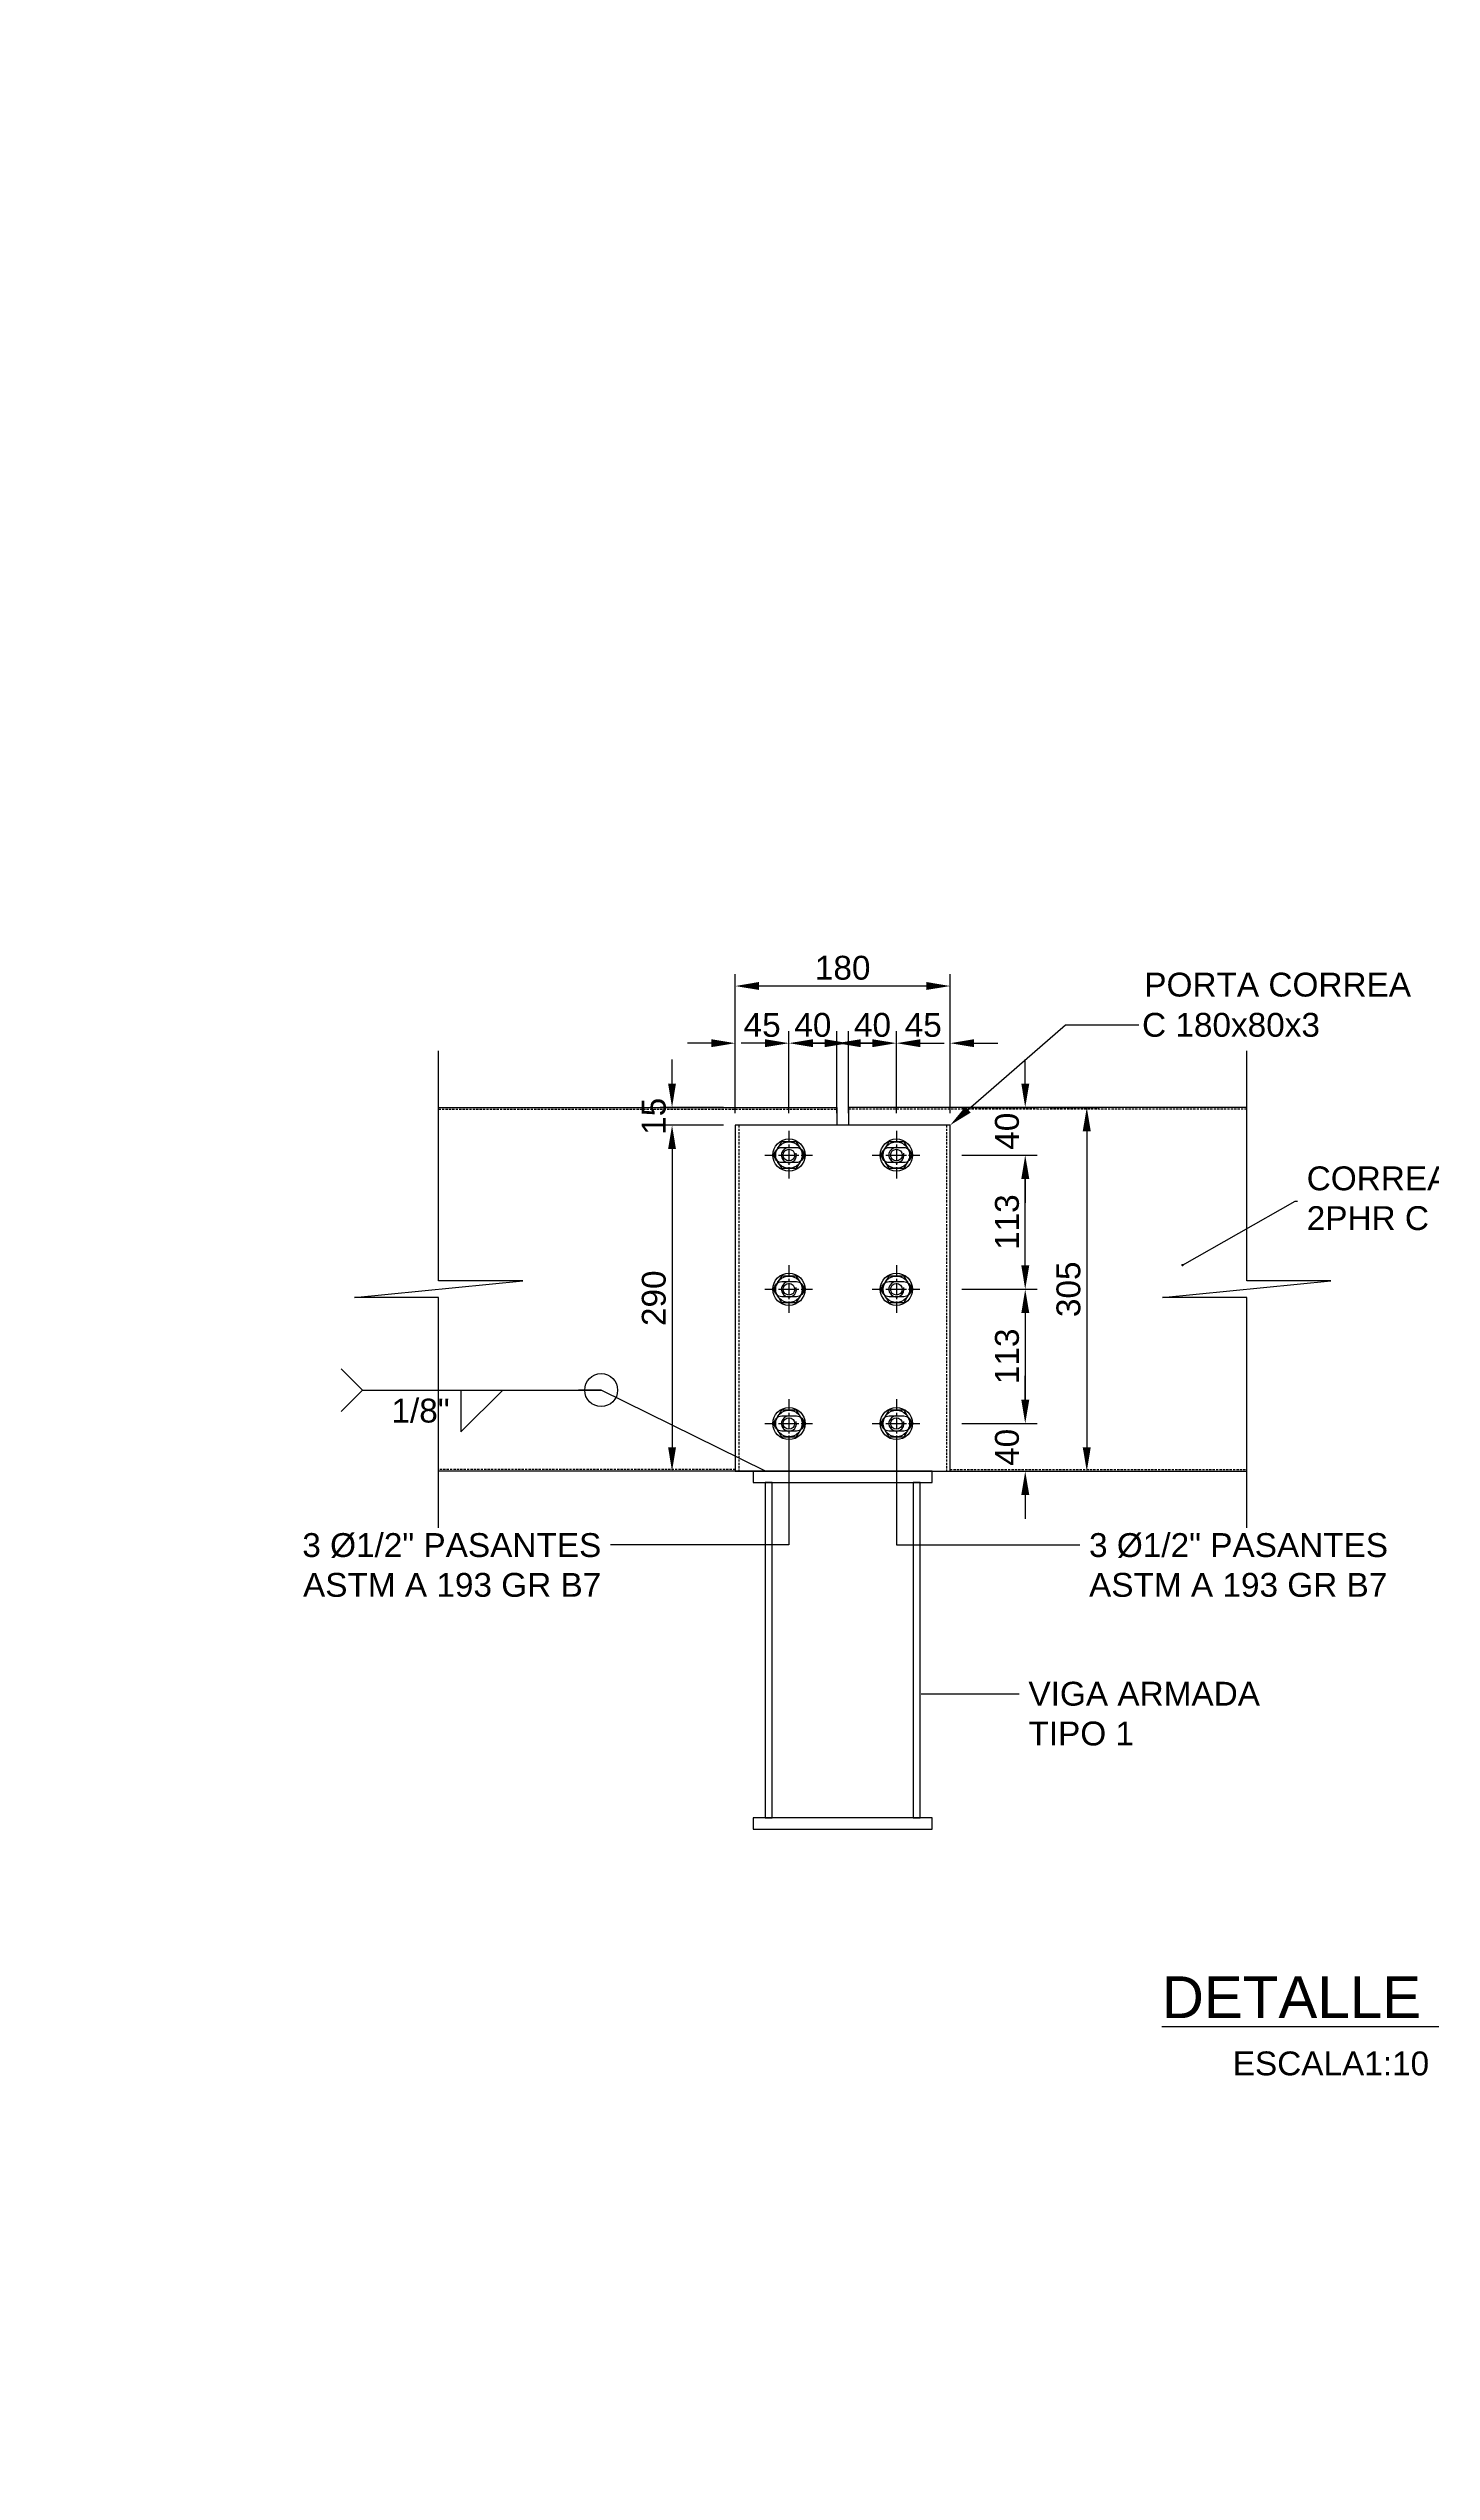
# Model space of a CAD drawing. Header units: millimetres. Extents: x -1367288 to 157996, y -18171 to 61708.
# Drawn here: x 40335 to 41494, y 13263 to 15294 of the extents above; entities that cross this region are included whole.
import ezdxf
from ezdxf import colors
from ezdxf.entities.mleader import LeaderData, LeaderLine
from ezdxf.enums import TextEntityAlignment as Align
from ezdxf.math import Vec2, Vec3

# ---------------------------------------------------------------- set-up
doc = ezdxf.new("R2010")
doc.units = ezdxf.units.MM
doc.header["$LTSCALE"] = 0.3
doc.linetypes.add('CENTER', pattern=[50.8, 31.75, -6.35, 6.35, -6.35])
doc.linetypes.add('HIDDEN', pattern=[9.525, 6.35, -3.175])
for name, color, linetype in [('EE-CENTROS', 8, 'CENTER'), ('EE-TEXTO 1', 4, 'Continuous'), ('EE-TEXTO 2', 2, 'Continuous'), ('SIM-COTAS', 1, 'Continuous'), ('SIM-OCULTOS', 8, 'HIDDEN'), ('SIM-PHR 355x110x25x3.0', 171, 'Continuous'), ('SIM-PORTACORREAS', 6, 'Continuous'), ('SIM-PTE 300x1-4x150x3-8', 42, 'Continuous')]:
    doc.layers.add(name, color=color, linetype=linetype)
doc.styles.add('ARIAL EE', font='arial.ttf')
doc.styles.get("Standard").update_dxf_attribs({"font": 'arial.ttf'})
doc.dimstyles.new('EE 1_STANDAR', dxfattribs={"dimtxt": 2, "dimasz": 2, "dimexe": 1, "dimexo": 0.5, "dimgap": 0.5, "dimtad": 1, "dimdec": 0, "dimdsep": 46, "dimtxsty": 'ARIAL EE', "dimcen": 1.5, "dimclrd": 256, "dimclre": 256, "dimclrt": 2, "dimadec": 0, "dimazin": 0, "dimtfac": 1, "dimtdec": 0, "dimtix": 1, "dimtmove": 0, "dimatfit": 2, "dimfxl": 1, "dimlwd": -1, "dimlwe": -1, "dimarcsym": 0})
doc.dimstyles.new('SIMETRICA MM', dxfattribs={"dimtxt": 2, "dimasz": 2, "dimexe": 1, "dimexo": 1, "dimgap": 0.5, "dimtad": 1, "dimdec": 0, "dimzin": 0, "dimdsep": 46, "dimtxsty": 'Standard', "dimcen": 0.5, "dimclrt": 2, "dimadec": 0, "dimazin": 0, "dimtfac": 1, "dimtdec": 0, "dimtofl": 0, "dimtmove": 0, "dimatfit": 3, "dimfxl": 1, "dimtolj": 1, "dimtzin": 0, "dimarcsym": 0})

# ---------------------------------------------------------------- blocks, each defined once
blk = doc.blocks.new('*D547')
at = {"layer": 'SIM-COTAS', "color": 0, "lineweight": -2, "transparency": 16777216}
for p, q in [((40900.6, 14391), (40847.6, 14391)), ((40857.6, 14371), (40857.6, 14121)), ((40900.6, 14101), (40847.6, 14101))]:
    blk.add_line(p, q, dxfattribs=at)
at = {"layer": 'SIM-COTAS', "color": 0, "transparency": 16777216}
for points in [[(40854.3, 14371), (40860.9, 14371), (40857.6, 14391)], [(40854.3, 14121), (40860.9, 14121), (40857.6, 14101)]]:
    blk.add_solid(points, dxfattribs=at)
at = {"layer": 'SIM-COTAS', "color": 2, "transparency": 16777216, "insert": (40842.4, 14246), "char_height": 20, "attachment_point": 5, "rotation": 90}
blk.add_mtext('\\A1;290', dxfattribs=at)
blk = doc.blocks.new('*D548')
at = {"layer": 'SIM-COTAS', "color": 0, "lineweight": -2, "transparency": 16777216}
for p, q in [((40857.6, 14426), (40857.6, 14446)), ((40900.6, 14406), (40847.6, 14406)), ((40900.6, 14391), (40847.6, 14391)), ((40857.6, 14371), (40857.6, 14351))]:
    blk.add_line(p, q, dxfattribs=at)
at = {"layer": 'SIM-COTAS', "color": 0, "transparency": 16777216}
for points in [[(40854.3, 14426), (40860.9, 14426), (40857.6, 14406)], [(40854.3, 14371), (40860.9, 14371), (40857.6, 14391)]]:
    blk.add_solid(points, dxfattribs=at)
at = {"layer": 'SIM-COTAS', "color": 2, "transparency": 16777216, "insert": (40842.4, 14398.5), "char_height": 20, "attachment_point": 5, "rotation": 90}
blk.add_mtext('\\A1;15', dxfattribs=at)
blk = doc.blocks.new('*D549')
at = {"layer": 'SIM-COTAS', "color": 0, "lineweight": -2, "transparency": 16777216}
for p, q in [((40910.6, 14401), (40910.6, 14517.7)), ((41070.6, 14507.7), (40930.6, 14507.7)), ((41090.6, 14401), (41090.6, 14517.7))]:
    blk.add_line(p, q, dxfattribs=at)
at = {"layer": 'SIM-COTAS', "color": 0, "transparency": 16777216}
for points in [[(40930.6, 14511.1), (40930.6, 14504.4), (40910.6, 14507.7)], [(41070.6, 14511.1), (41070.6, 14504.4), (41090.6, 14507.7)]]:
    blk.add_solid(points, dxfattribs=at)
at = {"layer": 'SIM-COTAS', "color": 2, "transparency": 16777216, "insert": (41000.6, 14522.9), "char_height": 20, "attachment_point": 5}
blk.add_mtext('\\A1;180', dxfattribs=at)
blk = doc.blocks.new('*D550')
at = {"layer": 'SIM-COTAS', "color": 0, "lineweight": -2, "transparency": 16777216}
for p, q in [((40910.6, 14401), (40910.6, 14469.8)), ((40955.6, 14401), (40955.6, 14469.8)), ((40890.6, 14459.8), (40870.6, 14459.8)), ((40975.6, 14459.8), (40995.6, 14459.8))]:
    blk.add_line(p, q, dxfattribs=at)
at = {"layer": 'SIM-COTAS', "color": 0, "transparency": 16777216}
for points in [[(40890.6, 14463.1), (40890.6, 14456.5), (40910.6, 14459.8)], [(40975.6, 14463.1), (40975.6, 14456.5), (40955.6, 14459.8)]]:
    blk.add_solid(points, dxfattribs=at)
at = {"layer": 'SIM-COTAS', "color": 2, "transparency": 16777216, "insert": (40933.1, 14475), "char_height": 20, "attachment_point": 5}
blk.add_mtext('\\A1;45', dxfattribs=at)
blk = doc.blocks.new('*D551')
at = {"layer": 'SIM-COTAS', "color": 0, "lineweight": -2, "transparency": 16777216}
for p, q in [((41045.6, 14401), (41045.6, 14469.8)), ((41090.6, 14401), (41090.6, 14469.8)), ((41025.6, 14459.8), (41005.6, 14459.8)), ((41110.6, 14459.8), (41130.6, 14459.8))]:
    blk.add_line(p, q, dxfattribs=at)
at = {"layer": 'SIM-COTAS', "color": 0, "transparency": 16777216}
for points in [[(41025.6, 14463.1), (41025.6, 14456.5), (41045.6, 14459.8)], [(41110.6, 14463.1), (41110.6, 14456.5), (41090.6, 14459.8)]]:
    blk.add_solid(points, dxfattribs=at)
at = {"layer": 'SIM-COTAS', "color": 2, "transparency": 16777216, "insert": (41068.1, 14475), "char_height": 20, "attachment_point": 5}
blk.add_mtext('\\A1;45', dxfattribs=at)
blk = doc.blocks.new('*D554')
at = {"layer": 'SIM-COTAS', "color": 0, "lineweight": -2, "transparency": 16777216}
for p, q in [((41005.6, 14401), (41005.6, 14469.8)), ((41045.6, 14401), (41045.6, 14469.8)), ((40985.6, 14459.8), (40965.6, 14459.8)), ((41065.6, 14459.8), (41085.6, 14459.8))]:
    blk.add_line(p, q, dxfattribs=at)
at = {"layer": 'SIM-COTAS', "color": 0, "transparency": 16777216}
for points in [[(40985.6, 14463.1), (40985.6, 14456.5), (41005.6, 14459.8)], [(41065.6, 14463.1), (41065.6, 14456.5), (41045.6, 14459.8)]]:
    blk.add_solid(points, dxfattribs=at)
at = {"layer": 'SIM-COTAS', "color": 2, "transparency": 16777216, "insert": (41025.6, 14475), "char_height": 20, "attachment_point": 5}
blk.add_mtext('\\A1;40', dxfattribs=at)
blk = doc.blocks.new('*D555')
at = {"layer": 'SIM-COTAS', "color": 0, "lineweight": -2, "transparency": 16777216}
for p, q in [((40955.6, 14401), (40955.6, 14469.8)), ((40995.6, 14401), (40995.6, 14469.8)), ((40935.6, 14459.8), (40915.6, 14459.8)), ((41015.6, 14459.8), (41035.6, 14459.8))]:
    blk.add_line(p, q, dxfattribs=at)
at = {"layer": 'SIM-COTAS', "color": 0, "transparency": 16777216}
for points in [[(40935.6, 14463.1), (40935.6, 14456.5), (40955.6, 14459.8)], [(41015.6, 14463.1), (41015.6, 14456.5), (40995.6, 14459.8)]]:
    blk.add_solid(points, dxfattribs=at)
at = {"layer": 'SIM-COTAS', "color": 2, "transparency": 16777216, "insert": (40975.6, 14475), "char_height": 20, "attachment_point": 5}
blk.add_mtext('\\A1;40', dxfattribs=at)
blk = doc.blocks.new('*D556')
at = {"layer": 'SIM-COTAS', "color": 0, "lineweight": -2, "transparency": 16777216}
for p, q in [((41153.6, 14161), (41153.6, 14181)), ((41100.6, 14141), (41163.6, 14141)), ((41110.6, 14101), (41163.6, 14101)), ((41153.6, 14081), (41153.6, 14061))]:
    blk.add_line(p, q, dxfattribs=at)
at = {"layer": 'SIM-COTAS', "color": 0, "transparency": 16777216}
for points in [[(41150.3, 14161), (41157, 14161), (41153.6, 14141)], [(41150.3, 14081), (41157, 14081), (41153.6, 14101)]]:
    blk.add_solid(points, dxfattribs=at)
at = {"layer": 'SIM-COTAS', "color": 2, "transparency": 16777216, "insert": (41138.4, 14121), "char_height": 20, "attachment_point": 5, "rotation": 90}
blk.add_mtext('\\A1;40', dxfattribs=at)
blk = doc.blocks.new('*D557')
at = {"layer": 'SIM-COTAS', "color": 0, "lineweight": -2, "transparency": 16777216}
for p, q in [((41100.6, 14366), (41163.6, 14366)), ((41153.6, 14273.5), (41153.6, 14346)), ((41100.6, 14253.5), (41163.6, 14253.5))]:
    blk.add_line(p, q, dxfattribs=at)
at = {"layer": 'SIM-COTAS', "color": 0, "transparency": 16777216}
for points in [[(41150.3, 14346), (41157, 14346), (41153.6, 14366)], [(41150.3, 14273.5), (41157, 14273.5), (41153.6, 14253.5)]]:
    blk.add_solid(points, dxfattribs=at)
at = {"layer": 'SIM-COTAS', "color": 2, "transparency": 16777216, "insert": (41138.4, 14309.8), "char_height": 20, "attachment_point": 5, "rotation": 90}
blk.add_mtext('\\A1;113', dxfattribs=at)
blk = doc.blocks.new('*D558')
at = {"layer": 'SIM-COTAS', "color": 0, "lineweight": -2, "transparency": 16777216}
for p, q in [((41100.6, 14253.5), (41163.6, 14253.5)), ((41153.6, 14233.5), (41153.6, 14161)), ((41100.6, 14141), (41163.6, 14141))]:
    blk.add_line(p, q, dxfattribs=at)
at = {"layer": 'SIM-COTAS', "color": 0, "transparency": 16777216}
for points in [[(41150.3, 14233.5), (41157, 14233.5), (41153.6, 14253.5)], [(41150.3, 14161), (41157, 14161), (41153.6, 14141)]]:
    blk.add_solid(points, dxfattribs=at)
at = {"layer": 'SIM-COTAS', "color": 2, "transparency": 16777216, "insert": (41138.4, 14197.3), "char_height": 20, "attachment_point": 5, "rotation": 90}
blk.add_mtext('\\A1;113', dxfattribs=at)
blk = doc.blocks.new('*D559')
at = {"layer": 'SIM-COTAS', "color": 0, "lineweight": -2, "transparency": 16777216}
for p, q in [((41153.6, 14426), (41153.6, 14446)), ((41100.6, 14406), (41163.6, 14406)), ((41110.6, 14366), (41163.6, 14366)), ((41153.6, 14346), (41153.6, 14326))]:
    blk.add_line(p, q, dxfattribs=at)
at = {"layer": 'SIM-COTAS', "color": 0, "transparency": 16777216}
for points in [[(41150.3, 14426), (41157, 14426), (41153.6, 14406)], [(41150.3, 14346), (41157, 14346), (41153.6, 14366)]]:
    blk.add_solid(points, dxfattribs=at)
at = {"layer": 'SIM-COTAS', "color": 2, "transparency": 16777216, "insert": (41138.4, 14386), "char_height": 20, "attachment_point": 5, "rotation": 90}
blk.add_mtext('\\A1;40', dxfattribs=at)
blk = doc.blocks.new('*D560')
at = {"layer": 'SIM-COTAS', "color": 0, "lineweight": -2, "transparency": 16777216}
for p, q in [((41173.6, 14406), (41215.2, 14406)), ((41205.2, 14386), (41205.2, 14121)), ((41173.6, 14101), (41215.2, 14101))]:
    blk.add_line(p, q, dxfattribs=at)
at = {"layer": 'SIM-COTAS', "color": 0, "transparency": 16777216}
for points in [[(41201.8, 14386), (41208.5, 14386), (41205.2, 14406)], [(41201.8, 14121), (41208.5, 14121), (41205.2, 14101)]]:
    blk.add_solid(points, dxfattribs=at)
at = {"layer": 'SIM-COTAS', "color": 2, "transparency": 16777216, "insert": (41189.9, 14253.5), "char_height": 20, "attachment_point": 5, "rotation": 90}
blk.add_mtext('\\A1;305', dxfattribs=at)
blk = doc.blocks.new('TÍTULO')
at = {"layer": 'EE-TEXTO 1', "style": 'ARIAL EE'}
blk.add_attdef('%%UVISTAENPLANTA', text='', height=3.5, dxfattribs=at).set_placement((-0.54, 3.5), align=Align.CENTER)
at = {"layer": 'EE-TEXTO 2', "style": 'ARIAL EE'}
for tag, p in [('SUBTITULO', (-0.77, -1.27)), ('ESCALA1:100', (-0.32, -5.15))]:
    blk.add_attdef(tag, text='', height=2, dxfattribs=at).set_placement(p, align=Align.CENTER)
blk = doc.blocks.new('AWS-FILL')
for p, q in [((0, 0), (20, 0)), ((8.25, -3.5), (11.75, 0)), ((8.25, 0), (8.25, -3.5))]:
    blk.add_line(p, q)
at = {"layer": 'EE-TEXTO 2', "style": 'ARIAL EE', "flags": 12}
blk.add_attdef('VALOR_SOLDADURA', text='', height=2, dxfattribs=at).set_placement((7.83, -2.73), align=Align.RIGHT)
blk.add_attdef('DE-TANTO-CADA-TANTO', (12.68, -2.68), '', height=2, dxfattribs=at)
blk = doc.blocks.new('OBSERVACION')
for q in [(1.78, 1.78), (1.78, -1.78)]:
    blk.add_line((0, 0), q)
at = {"layer": 'EE-TEXTO 2', "style": 'ARIAL EE', "flags": 4}
blk.add_attdef('OBSERVACION', (2.3, -1.07), '', height=2, dxfattribs=at)

msp = doc.modelspace()

# ---------------------------------------------------------------- linework, layer by layer
msp.add_line((40961.4, 14101, 0.6), (40961.4, 14101, 0.6))
at = {"elevation": 0.6}
for points in [[(40949.2, 14377.1), (40942.8, 14366), (40949.2, 14354.9), (40962, 14354.9), (40968.5, 14366), (40962, 14377.1)], [(41039.2, 14377.1), (41032.8, 14366), (41039.2, 14354.9), (41052, 14354.9), (41058.5, 14366), (41052, 14377.1)], [(40949.2, 14264.6), (40942.8, 14253.5), (40949.2, 14242.4), (40962, 14242.4), (40968.5, 14253.5), (40962, 14264.6)], [(41039.2, 14264.6), (41032.8, 14253.5), (41039.2, 14242.4), (41052, 14242.4), (41058.5, 14253.5), (41052, 14264.6)], [(40949.2, 14152.1), (40942.8, 14141), (40949.2, 14129.9), (40962, 14129.9), (40968.5, 14141), (40962, 14152.1)], [(41039.2, 14152.1), (41032.8, 14141), (41039.2, 14129.9), (41052, 14129.9), (41058.5, 14141), (41052, 14152.1)]]:
    msp.add_lwpolyline(points, close=True, dxfattribs=at)
for centre, radius in [((40955.6, 14366, 0.6), 13.5), ((40955.6, 14366, 0.6), 11.1), ((40955.6, 14366, 0.6), 4.85), ((41045.6, 14366, 0.6), 13.5), ((41045.6, 14366, 0.6), 11.1), ((41045.6, 14366, 0.6), 4.85), ((40955.6, 14253.5, 0.6), 13.5), ((40955.6, 14253.5, 0.6), 11.1), ((41045.6, 14253.5, 0.6), 13.5), ((41045.6, 14253.5, 0.6), 11.1), ((40955.6, 14253.5, 0.6), 4.85), ((41045.6, 14253.5, 0.6), 4.85), ((40955.6, 14141, 0.6), 13.5), ((40955.6, 14141, 0.6), 11.1), ((40955.6, 14141, 0.6), 4.85), ((41045.6, 14141, 0.6), 13.5), ((41045.6, 14141, 0.6), 11.1), ((41045.6, 14141, 0.6), 4.85)]:
    msp.add_circle(centre, radius)
for centre in [(40955.6, 14366, 0.6), (41045.6, 14366, 0.6), (40955.6, 14253.5, 0.6), (41045.6, 14253.5, 0.6), (40955.6, 14141, 0.6), (41045.6, 14141, 0.6)]:
    msp.add_arc(centre, 6.35, 75, 15)
at = {"layer": 'EE-CENTROS'}
for p, q in [((40955.6, 14386.3, 0.6), (40955.6, 14345.8, 0.6)), ((41045.6, 14386.3, 0.6), (41045.6, 14345.8, 0.6)), ((40935.4, 14366, 0.6), (40975.9, 14366, 0.6)), ((41025.4, 14366, 0.6), (41065.9, 14366, 0.6)), ((40955.6, 14273.8, 0.6), (40955.6, 14233.3, 0.6)), ((41045.6, 14273.8, 0.6), (41045.6, 14233.3, 0.6)), ((40935.4, 14253.5, 0.6), (40975.9, 14253.5, 0.6)), ((41025.4, 14253.5, 0.6), (41065.9, 14253.5, 0.6)), ((40955.6, 14161.3, 0.6), (40955.6, 14120.8, 0.6)), ((41045.6, 14161.3, 0.6), (41045.6, 14120.8, 0.6)), ((40935.4, 14141, 0.6), (40975.9, 14141, 0.6)), ((41025.4, 14141, 0.6), (41065.9, 14141, 0.6))]:
    msp.add_line(p, q, dxfattribs=at)
at = {"layer": 'SIM-COTAS'}
for p, q in [((40955.6, 14039.2, 0.6), (40806, 14039.2, 0.6)), ((41045.6, 14039.2, 0.6), (41199.4, 14039.2, 0.6))]:
    msp.add_line(p, q, dxfattribs=at)
at = {"layer": 'SIM-COTAS', "elevation": 0.6}
msp.add_lwpolyline([(41105.7, 14404.2), (41187.4, 14475.3), (41248.7, 14475.3)], dxfattribs=at)
for points in [[(40662, 14053.5), (40662, 14246.5), (40592.6, 14246.5, 0.024922), (40591.5, 14246.5), (40732.6, 14260.6, -0.024922), (40731.5, 14260.5), (40662, 14260.5), (40662, 14453.5)], [(41339.2, 14053.5), (41339.2, 14246.5), (41269.7, 14246.5, 0.024922), (41268.7, 14246.5), (41409.7, 14260.6, -0.024922), (41408.7, 14260.5), (41339.2, 14260.5), (41339.2, 14453.5)]]:
    msp.add_lwpolyline(points, format="xyb", dxfattribs=at)
at = {"layer": 'SIM-COTAS'}
msp.add_circle((40798.2, 14169, 0.6), 13.8, dxfattribs=at)
msp.add_solid([(41107.9, 14401.6, 0.6), (41090.6, 14391, 0.6), (41103.5, 14406.7, 0.6)], dxfattribs=at)
at = {"layer": 'SIM-OCULTOS'}
for p, q in [((40662, 14404.5, 0.6), (40995.6, 14404.5, 0.6)), ((41339.2, 14404.5, 0.6), (41005.6, 14404.5, 0.6)), ((40913.6, 14391, 0.6), (40913.6, 14101, 0.6)), ((40913.6, 14391, 0.6), (40913.6, 14101, 0.6)), ((41087.6, 14391, 0.6), (41087.6, 14101, 0.6)), ((41087.6, 14391, 0.6), (41087.6, 14101, 0.6)), ((40910.6, 14102.5, 0.6), (40662, 14102.5, 0.6)), ((41090.6, 14102.5, 0.6), (41339.2, 14102.5, 0.6))]:
    msp.add_line(p, q, dxfattribs=at)
at = {"layer": 'SIM-PHR 355x110x25x3.0'}
for p, q in [((40662, 14406, 0.6), (40995.6, 14406, 0.6)), ((40995.6, 14406, 0.6), (40995.6, 14391, 0.6)), ((41339.2, 14406, 0.6), (41005.6, 14406, 0.6)), ((41005.6, 14406, 0.6), (41005.6, 14391, 0.6)), ((40995.6, 14101, 0.6), (40662, 14101, 0.6)), ((41005.6, 14101, 0.6), (41339.2, 14101, 0.6))]:
    msp.add_line(p, q, dxfattribs=at)
at = {"layer": 'SIM-PORTACORREAS', "elevation": 0.6}
msp.add_lwpolyline([(40910.6, 14391), (40910.6, 14101), (41090.6, 14101), (41090.6, 14391)], close=True, dxfattribs=at)
for points in [[(40949.5, 14372.4), (40961.8, 14372.4, -1), (40961.8, 14359.7), (40949.5, 14359.7, -1)], [(41039.5, 14372.4), (41051.8, 14372.4, -1), (41051.8, 14359.7), (41039.5, 14359.7, -1)], [(40949.5, 14259.9), (40961.8, 14259.9, -1), (40961.8, 14247.2), (40949.5, 14247.2, -1)], [(41039.5, 14259.9), (41051.8, 14259.9, -1), (41051.8, 14247.2), (41039.5, 14247.2, -1)], [(40949.5, 14147.4), (40961.8, 14147.4, -1), (40961.8, 14134.7), (40949.5, 14134.7, -1)], [(41039.5, 14147.4), (41051.8, 14147.4, -1), (41051.8, 14134.7), (41039.5, 14134.7, -1)]]:
    msp.add_lwpolyline(points, format="xyb", close=True, dxfattribs=at)
at = {"layer": 'SIM-PTE 300x1-4x150x3-8'}
for points, elevation in [([(40925.6, 14091.5), (41075.6, 14091.5), (41075.6, 14101), (40925.6, 14101)], 0.6), ([(40935.6, 13810.5), (40941.6, 13810.5), (40941.6, 14091.5), (40935.6, 14091.5)], -0.9), ([(41059.6, 13810.5), (41065.6, 13810.5), (41065.6, 14091.5), (41059.6, 14091.5)], 0.6), ([(40925.6, 13801), (41075.6, 13801), (41075.6, 13810.5), (40925.6, 13810.5)], 0.6)]:
    msp.add_lwpolyline(points, close=True, dxfattribs=dict(at, elevation=elevation))

# ---------------------------------------------------------------- block references
at = {"layer": 'SIM-COTAS', "xscale": -10, "yscale": 10, "zscale": -10}
msp.add_blockref('OBSERVACION', (40598.2, 14169, 0.6), dxfattribs=at)
at = {"layer": 'SIM-COTAS'}
ref = msp.add_blockref('AWS-FILL', (40598.2, 14169, 0.6), dxfattribs=dict(at, xscale=10, yscale=10, zscale=10))
ref.add_attrib('VALOR_SOLDADURA', '1/8"', dxfattribs={"layer": 'EE-TEXTO 2', "height": 20, "style": 'ARIAL EE'}).set_placement((40671.2, 14141.8, 0.6), align=Align.RIGHT)
ref = msp.add_blockref('TÍTULO', (41416.1, 13607.7, 0.6), dxfattribs=dict(at, xscale=10, yscale=10, zscale=10))
ref.add_attrib('ESCALA1:100', 'ESCALA1:10', dxfattribs={"layer": 'EE-TEXTO 2', "height": 20, "style": 'ARIAL EE'}).set_placement((41409.8, 13594.6, 0.6), align=Align.CENTER)
ref.add_attrib('%%UVISTAENPLANTA', '%%UDETALLE 14', dxfattribs={"layer": 'EE-TEXTO 1', "height": 35, "style": 'ARIAL EE'}).set_placement((41410.7, 13642.6, 0.6), align=Align.CENTER)

# ---------------------------------------------------------------- texts
at = {"layer": 'SIM-COTAS', "color": 2}
for s, p in [('PORTA CORREA', (41253.4, 14498.9, 0.6)), ('C 180x80x3', (41251.5, 14465.2, 0.6))]:
    msp.add_text(s, height=20, dxfattribs=at).set_placement(p)
at = {"layer": 'SIM-COTAS', "color": 2, "char_height": 20}
for s, insert, width, attachment_point in [('\\A1;CORREA\\P2PHR C 305x80x1.5mm', (41389.5, 14356.5, 0.6), 352.314, 1), ('\\A1;3 %%C1/2" PASANTES ASTM A 193 GR B7', (40798.3, 14049.1, 0.6), 263.799, 3), ('\\A1;3 %%C1/2" PASANTES ASTM A 193 GR B7', (41207.1, 14049.1, 0.6), 292.51, 1), ('\\A1;VIGA ARMADA TIPO 1', (41156.3, 13924.5, 0.6), 201.5, 1)]:
    msp.add_mtext(s, dxfattribs=dict(at, insert=insert, width=width, attachment_point=attachment_point))

# ---------------------------------------------------------------- dimensions: what is measured, and where the dimension line sits
at = {"layer": 'SIM-COTAS'}
for base, p1, p2, picture, middle in [((40910.6, 14507.7, 0.6), (41090.6, 14391, 0.6), (40910.6, 14391, 0.6), '*D549', (41000.6, 14522.9, 0.6)), ((40910.6, 14459.8, 0.6), (40955.6, 14391, 0.6), (40910.6, 14391, 0.6), '*D550', (40933.1, 14475, 0.6)), ((40955.6, 14459.8, 0.6), (40995.6, 14391, 0.6), (40955.6, 14391, 0.6), '*D555', (40975.6, 14475, 0.6))]:
    dim = msp.add_linear_dim(base=base, p1=p1, p2=p2, dimstyle='SIMETRICA MM', override={"dimscale": 0}, dxfattribs=at)
    dim.commit()
    dim.dimension.update_dxf_attribs({"geometry": picture, "text_midpoint": middle})
for base, p1, p2, angle, override, picture, middle in [((41045.6, 14459.8, 0.6), (41005.6, 14391, 0.6), (41045.6, 14391, 0.6), 180, {"dimscale": 0}, '*D554', (41025.6, 14475, 0.6)), ((41090.6, 14459.8, 0.6), (41045.6, 14391, 0.6), (41090.6, 14391, 0.6), 180, {"dimscale": 0}, '*D551', (41068.1, 14475, 0.6)), ((41153.6, 14366, 0.6), (41090.6, 14406, 0.6), (41100.6, 14366, 0.6), 90, {"dimscale": 0}, '*D559', (41138.4, 14386, 0.6)), ((41205.2, 14101, 0.6), (41163.6, 14406, 0.6), (41163.6, 14101, 0.6), 90, {"dimscale": 0}, '*D560', (41189.9, 14253.5, 0.6)), ((40857.6, 14101, 0.6), (40910.6, 14391, 0.6), (40910.6, 14101, 0.6), 90, {"dimscale": 0}, '*D547', (40842.4, 14246, 0.6)), ((41153.6413943, 14366.0272615, 0.5839278), (41090.6220608, 14253.5272615, 0.5839278), (41090.6220608, 14366.0272615, 0.5839278), 270, {"dimscale": 0, "dimdec": 0}, '*D557', (41138.4231133, 14309.7772615, 0.5839278)), ((41153.6413943, 14141.0272615, 0.5839278), (41090.6220608, 14253.5272615, 0.5839278), (41090.6220608, 14141.0272615, 0.5839278), 90, {"dimscale": 0, "dimdec": 0}, '*D558', (41138.4231133, 14197.2772615, 0.5839278)), ((41153.6, 14101, 0.6), (41090.6, 14141, 0.6), (41100.6, 14101, 0.6), 90, {"dimscale": 0}, '*D556', (41138.4, 14121, 0.6))]:
    dim = msp.add_linear_dim(base=base, p1=p1, p2=p2, angle=angle, dimstyle='SIMETRICA MM', override=override, dxfattribs=at)
    dim.commit()
    dim.dimension.update_dxf_attribs({"geometry": picture, "text_midpoint": middle})
dim = msp.add_linear_dim(base=(40857.6, 14391, 0.6), p1=(40910.6, 14406, 0.6), p2=(40910.6, 14391, 0.6), angle=90, dimstyle='SIMETRICA MM', override={"dimscale": 0}, dxfattribs=at)
dim.commit()
dim.dimension.update_dxf_attribs({"geometry": '*D548', "text_midpoint": (40857.6, 14398.5, 0.6), "dimtype": 160})

# ---------------------------------------------------------------- leaders
at = {"layer": 'SIM-COTAS', "annotation_type": 0, "has_hookline": 1, "hookline_direction": 0}
for points, override, text_width in [([(41285.4, 14273.8, 0.6), (41379.7, 14327.5, 0.6), (41381.7, 14327.5, 0.6)], {"dimscale": 0, "dimgap": 0.5, "dimtad": 0, "dimldrblk": 'Dot'}, 298.6), ([(41066.5, 13914.5, 0.6), (41148.6, 13914.5, 0.6)], {"dimscale": 0, "dimgap": 0.5, "dimtad": 0}, 194)]:
    msp.add_leader(points, dimstyle='SIMETRICA MM', override=override, dxfattribs=dict(at, text_width=text_width))
at = {"layer": 'SIM-COTAS'}
for points, dimstyle, override in [([(40936, 14101, 0.6), (40798.2, 14169, 0.6), (40779.2, 14169, 0.6)], 'EE 1_STANDAR', {"dimscale": 0, "dimgap": 0.5, "dimtad": 1}), ([(40955.6, 14127.5, 0.6), (40955.6, 14039.2, 0.6)], 'SIMETRICA MM', {"dimscale": 0, "dimgap": 0.5, "dimtad": 0}), ([(41045.6, 14127.5, 0.6), (41045.6, 14039.2, 0.6)], 'SIMETRICA MM', {"dimscale": 0, "dimgap": 0.5, "dimtad": 0})]:
    msp.add_leader(points, dimstyle=dimstyle, override=override, dxfattribs=at)
at = {"layer": 'SIM-COTAS', "linetype": 'Continuous'}
ml = msp.add_multileader_mtext('Standard', dxfattribs=at)
ml.set_content('\\A1;{\\C2;COLUMNA\\PPTE 300x300x10mm}', color=256)
ml.set_leader_properties()
ml.build(insert=Vec2(0, 0))
ml.multileader.update_dxf_attribs({"dogleg_length": 0.0025, "arrow_head_size": 100, "scale": 50})
ctx = ml.context
ctx.base_point, ctx.scale, ctx.char_height, ctx.arrow_head_size, ctx.landing_gap_size, ctx.plane_origin = Vec3(-14168.4, 15241.2, -2.4), 50, 100, 100, 50, Vec3(-17561.4, -408, -2.4)
notes = []
notes.append((ctx, [(0, (1, 1, 0), (-14245.6, 15241.2, -2.4), (1, 0), 77.3, [(0, [(-14456.5, 15241.2, -2.4)], 0, [])])]))
ctx.mtext.insert, ctx.mtext.width, ctx.mtext.defined_height, ctx.mtext.flow_direction = Vec3(-14118.4, 15292.1, -2.4), 1318.047, 411.1, 5
ml = msp.add_multileader_mtext('Standard', dxfattribs=at)
ml.set_content('\\A1;{\\C2;VIGA ARMADA TIPO1}', color=256)
ml.set_leader_properties()
ml.build(insert=Vec2(0, 0))
ml.multileader.update_dxf_attribs({"dogleg_length": 0.0025, "arrow_head_size": 100, "scale": 50})
ctx = ml.context
ctx.base_point, ctx.scale, ctx.char_height, ctx.arrow_head_size, ctx.landing_gap_size, ctx.plane_origin = Vec3(-11488.6, 13342.9, 2), 50, 100, 100, 50, Vec3(-15708.9, -2492.3, 2)
notes.append((ctx, [(0, (1, 1, 0), (-11680.8, 13342.9, 2), (1, 0), 192.2, [(0, [(-11680.8, 13782.8, 2)], 0, [])])]))
ctx.mtext.insert, ctx.mtext.width, ctx.mtext.defined_height, ctx.mtext.flow_direction = Vec3(-11438.6, 13393.7, 2), 1051.855, 411.1, 5
for ctx, leaders in notes:
    for number, flags, end, landing, length, lines in leaders:
        leader = LeaderData()
        leader.index, (leader.has_last_leader_line, leader.has_dogleg_vector, leader.attachment_direction) = number, flags
        leader.last_leader_point, leader.dogleg_vector, leader.dogleg_length = Vec3(end), Vec3(landing), length
        for number, points, colour, breaks in lines:
            line = LeaderLine()
            line.index, line.vertices, line.color, line.breaks = number, Vec3.list(points), colors.encode_raw_color(colour), breaks
            leader.lines.append(line)
        ctx.leaders.append(leader)

doc.saveas('drawing.dxf')
